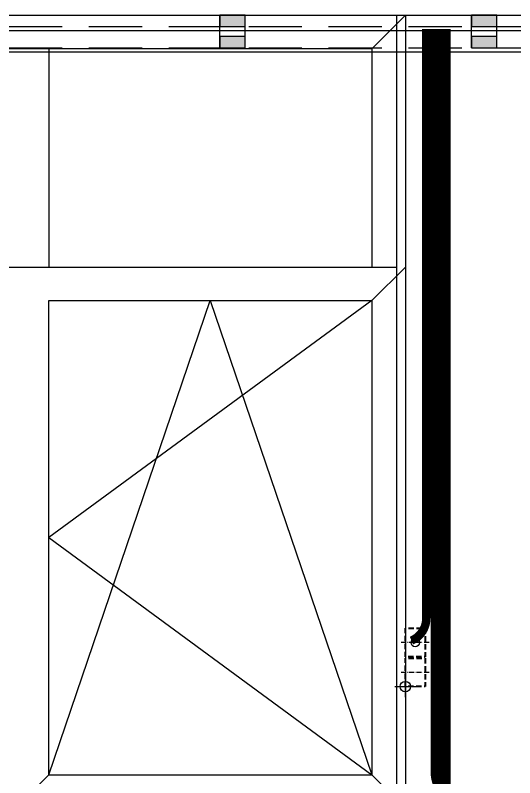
# Model space of a CAD drawing. Header units: millimetres. Extents: x -36531 to 56557, y -58468 to 154.
# Drawn here: x -3924 to -2733, y -30356 to -28538 of the extents above; entities that cross this region are included whole.
import ezdxf

# ---------------------------------------------------------------- set-up
doc = ezdxf.new("R2010")
doc.units = ezdxf.units.MM
doc.header["$PDMODE"] = 34
doc.header["$PDSIZE"] = 25
doc.linetypes.add('ACAD_ISO10W100', pattern=[18.5, 12, -3, 0.5, -3])
doc.linetypes.add('DASHED', pattern=[19.05, 12.7, -6.35])
for name, color, linetype in [('01 Черновое', 7, 'Continuous'), ('02 ЭОМ и СС', 7, 'Continuous'), ('03 Потолок', 7, 'Continuous'), ('11 Привязка размеры', 7, 'Continuous')]:
    doc.layers.add(name, color=color, linetype=linetype)

msp = doc.modelspace()

# ---------------------------------------------------------------- hatches: boundary and pattern name
at = {"layer": '03 Потолок', "lineweight": -2}
for points in [[(-3376.3, -28565.4), (-3376.3, -28538.4), (-3436.3, -28538.4), (-3436.3, -28565.4)], [(-2776.3, -28565.4), (-2776.3, -28538.4), (-2836.3, -28538.4), (-2836.3, -28565.4)], [(-3376.3, -28615.9), (-3376.3, -28588.9), (-3436.3, -28588.9), (-3436.3, -28615.9)], [(-2776.3, -28615.9), (-2776.3, -28588.9), (-2836.3, -28588.9), (-2836.3, -28615.9)]]:
    msp.add_hatch(color=252, dxfattribs=at).paths.add_polyline_path(points)

# ---------------------------------------------------------------- linework, layer by layer
at = {"layer": '01 Черновое'}
for p, q in [((-3924.3, -28538.4), (-2994.3, -28538.4)), ((-3074.3, -28618.4), (-2994.3, -28538.4)), ((-3014.3, -30428.4), (-3014.3, -28538.4)), ((-2994.3, -28538.4), (-2994.3, -30428.4)), ((-3074.3, -28618.4), (-5764.3, -28618.4)), ((-3844.3, -28618.4), (-3844.3, -29138.4)), ((-3074.3, -28618.4), (-3074.3, -29138.4)), ((-4834.3, -29138.4), (-3014.3, -29138.4)), ((-3074.3, -29218.4), (-2994.3, -29138.4)), ((-3844.3, -30348.4), (-3844.3, -29218.4)), ((-3074.3, -29218.4), (-3844.3, -29783.4)), ((-3844.3, -30348.4), (-3459.3, -29218.4)), ((-3844.3, -29218.4), (-3074.3, -29218.4)), ((-3459.3, -29218.4), (-3074.3, -30348.4)), ((-3074.3, -29218.4), (-3074.3, -30348.4)), ((-3844.3, -29783.4), (-3074.3, -30348.4)), ((-3924.3, -30428.4), (-3844.3, -30348.4)), ((-3844.3, -30348.4), (-3074.3, -30348.4)), ((-3074.3, -30348.4), (-2994.3, -30428.4))]:
    msp.add_line(p, q, dxfattribs=at)
msp.add_lwpolyline([(-5844.3, -31338.4), (-5844.3, -28538.4), (-1504.3, -28538.4), (-1504.3, -31338.4)], close=True, dxfattribs=at)
at = {"layer": '02 ЭОМ и СС', "color": 111}
msp.add_line((-2938.4, -29326.4), (-2938.4, -29326.4), dxfattribs=at)
at = {"layer": '02 ЭОМ и СС', "color": 1, "flags": 128}
msp.add_lwpolyline([(-2944.3, -28571.4, 20, 20, 0), (-2944.3, -29975.4, 20, 20, -0.301202), (-2979.7, -30028.8, 20, 20, -0.100476)], format="xyseb", dxfattribs=at)
at = {"layer": '02 ЭОМ и СС', "color": 111, "const_width": 16}
msp.add_lwpolyline([(-2907, -30395.2, -0.1703), (-2926.3, -30340.2), (-2926.3, -28571.4)], format="xyb", dxfattribs=at)
at = {"layer": '02 ЭОМ и СС', "color": 3, "const_width": 16, "flags": 128}
msp.add_lwpolyline([(-2895.6, -30383.8, -0.163945), (-2910.3, -30340.2), (-2910.3, -28571.4)], format="xyb", dxfattribs=at)
at = {"layer": '02 ЭОМ и СС', "color": 111}
msp.add_lwpolyline([(-2894.3, -30395.9, 16, 16, 0), (-2894.3, -28571.4, 16, 16, 0)], format="xyseb", dxfattribs=at)
at = {"layer": '02 ЭОМ и СС', "color": 1, "linetype": 'DASHED', "lineweight": 40, "flags": 128}
for points in [[(-2947.3, -29999.4), (-2947.3, -30067.4), (-2994.3, -30067.4), (-2994.3, -29999.4)], [(-2947.3, -30070.4), (-2947.3, -30138.4), (-2994.3, -30138.4), (-2994.3, -30070.4)]]:
    msp.add_lwpolyline(points, close=True, dxfattribs=at)
at = {"layer": '02 ЭОМ и СС', "color": 1}
msp.add_circle((-2970.8, -30033.4), 10, dxfattribs=at)
at = {"layer": '03 Потолок', "color": 1, "lineweight": -2}
for p, q in [((-3436.3, -28615.9), (-3436.3, -28538.4)), ((-3376.3, -28615.9), (-3376.3, -28538.4)), ((-2836.3, -28615.9), (-2836.3, -28538.4)), ((-2776.3, -28615.9), (-2776.3, -28538.4)), ((-5844.3, -28574.9), (-1504.3, -28574.9)), ((-5844.3, -28625.4), (-1504.3, -28625.4))]:
    msp.add_line(p, q, dxfattribs=at)
at = {"layer": '03 Потолок', "color": 1, "linetype": 'DASHED', "ltscale": 10}
for p, q in [((-5844.3, -28565.4), (-1504.3, -28565.4)), ((-5844.3, -28615.9), (-1504.3, -28615.9))]:
    msp.add_line(p, q, dxfattribs=at)
at = {"layer": '03 Потолок', "color": 1, "lineweight": -2}
for points in [[(-3376.3, -28565.4), (-3376.3, -28538.4), (-3436.3, -28538.4), (-3436.3, -28565.4)], [(-2776.3, -28565.4), (-2776.3, -28538.4), (-2836.3, -28538.4), (-2836.3, -28565.4)], [(-3376.3, -28615.9), (-3376.3, -28588.9), (-3436.3, -28588.9), (-3436.3, -28615.9)], [(-2776.3, -28615.9), (-2776.3, -28588.9), (-2836.3, -28588.9), (-2836.3, -28615.9)]]:
    msp.add_lwpolyline(points, close=True, dxfattribs=at)
at = {"layer": '11 Привязка размеры', "linetype": 'ACAD_ISO10W100'}
for p, q in [((-2937.3, -30033.4), (-3004.3, -30033.4)), ((-2937.3, -30104.4), (-3004.3, -30104.4))]:
    msp.add_line(p, q, dxfattribs=at)
at = {"layer": '11 Привязка размеры', "lineweight": -2}
msp.add_point((-2994.3, -30138.4), dxfattribs=at)

doc.saveas('drawing.dxf')
